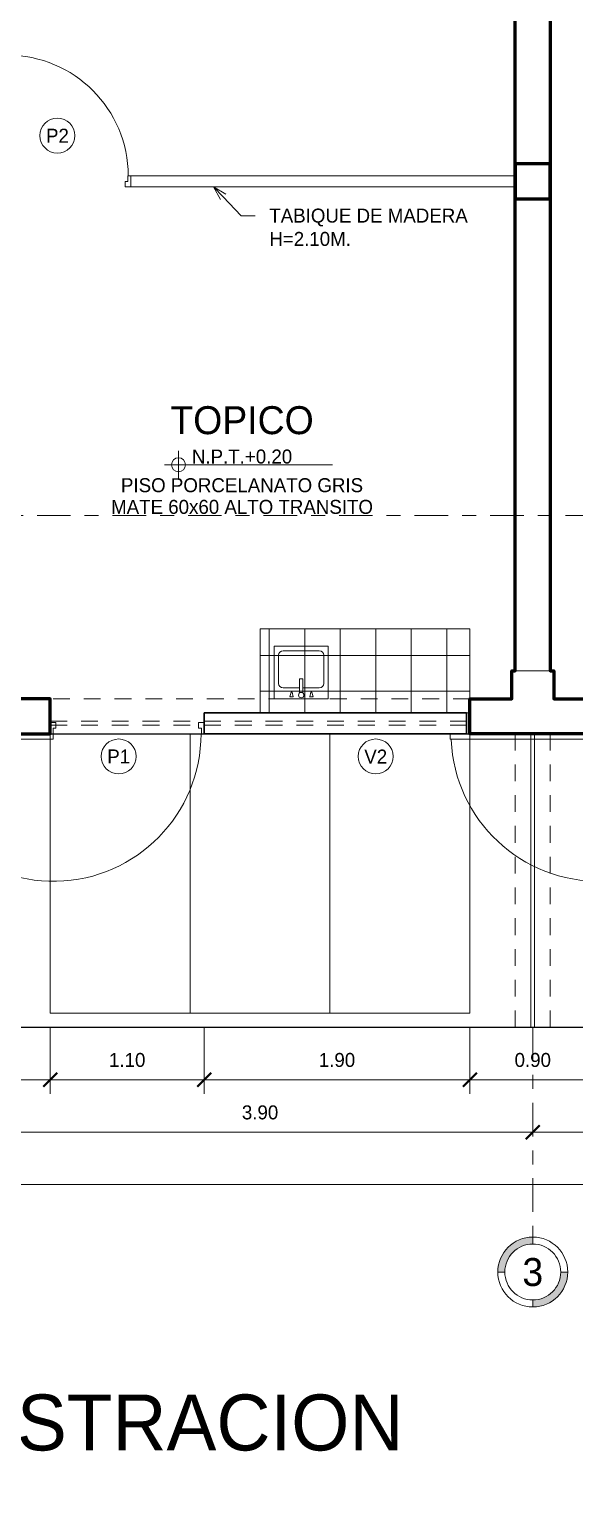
# Model space of a CAD drawing. Header units: millimetres. Extents: x 84 to 2740, y 103 to 1679.
# Drawn here: x 91.73 to 95.63, y 125.68 to 136.15 of the extents above; entities that cross this region are included whole.
import ezdxf
from ezdxf import colors
from ezdxf.entities.mleader import LeaderData, LeaderLine
from ezdxf.enums import TextEntityAlignment as Align
from ezdxf.math import Vec2, Vec3

# ---------------------------------------------------------------- set-up
doc = ezdxf.new("R2010")
doc.units = ezdxf.units.MM
doc.linetypes.add('ACAD_ISO02W100', pattern=[15, 12, -3])
doc.linetypes.add('ACAD_ISO04W100', pattern=[30, 24, -3, 0, -3])
for name, color, linetype, lineweight in [('A- APARATOS SANITARIOS', 180, 'Continuous', 5), ('A-BURBUJA DE VANOS', 32, 'Continuous', 5), ('A-CERAMICA', 142, 'Continuous', 5), ('A-COLUMNAS.', 52, 'Continuous', 5), ('A-COTAS EXTERIORES', 30, 'Continuous', 5), ('A-DIRECTRIZ', 134, 'Continuous', 5), ('A-EJES', 144, 'ACAD_ISO04W100', 5), ('A-LINEA DE CORTE', 102, 'ACAD_ISO04W100', 5), ('A-MUROS ALTOS', 164, 'Continuous', 60), ('A-MUROS BAJOS', 220, 'Continuous', 30), ('A-PROYECCION', 50, 'ACAD_ISO02W100', 5), ('A-PUERTAS', 36, 'Continuous', 5), ('A-TABIQUE DE MADERA', 11, 'Continuous', 9), ('A-TEXTO', 24, 'Continuous', 5), ('A-VEREDA', 86, 'Continuous', 5)]:
    doc.layers.add(name, color=color, linetype=linetype, lineweight=lineweight)
doc.styles.add('ROYER', font='')
doc.styles.get('ROYER').set_extended_font_data('Bahnschrift Light')
doc.dimstyles.new('ROYER_50_PLANTA', dxfattribs={"dimtxt": 0.1, "dimasz": 0.1, "dimexe": 0.1, "dimexo": 0, "dimgap": 0.09, "dimtad": 1, "dimzin": 0, "dimdsep": 46, "dimtxsty": 'ROYER', "dimblk": 'ARCHTICK', "dimcen": 0.09, "dimdle": 0.1, "dimclrd": 256, "dimclre": 256, "dimadec": 0, "dimazin": 0, "dimtfac": 1, "dimtix": 1, "dimtofl": 0, "dimtmove": 0, "dimatfit": 3, "dimfxl": 0.375, "dimfxlon": 1, "dimtolj": 1, "dimtzin": 0, "dimlwd": -1, "dimlwe": -1, "dimarcsym": 0})
pattern_1 = [(0, (0, 0), (0, 6.985), [5.08, -1.905]), (90, (0, 0), (-6.985, 4e-16), [5.08, -1.905])]

# ---------------------------------------------------------------- blocks, each defined once
blk = doc.blocks.new('*U9')
at = {"layer": 'A-PUERTAS'}
for points in [[(0, 0), (0, 0.86), (0.04, 0.86), (0.04, 0)], [(0.02, -0.04), (0.02, -0.08), (-0.02, -0.08), (-0.02, 0), (0, 0), (0, -0.04)], [(0.84, -0.04), (0.84, -0.08), (0.88, -0.08), (0.88, 0), (0.86, 0), (0.86, -0.04)]]:
    blk.add_lwpolyline(points, close=True, dxfattribs=at)
blk.add_arc((0, 0), 0.862, 0, 90, dxfattribs=at)
blk = doc.blocks.new('*U4')
at = {"layer": 'A-PUERTAS'}
for points in [[(0.02, 0), (-1.04, 0), (-1.04, 0.04), (0.02, 0.04)], [(0.04, -0.04), (0.04, -0.08), (0, -0.08), (0, 0), (0.02, 0), (0.02, -0.04)], [(1.06, -0.04), (1.06, -0.08), (1.1, -0.08), (1.1, 0), (1.08, 0), (1.08, -0.04)]]:
    blk.add_lwpolyline(points, close=True, dxfattribs=at)
blk.add_arc((0.022, 0), 1.056, 0.0261, 177.5854, dxfattribs=at)
blk = doc.blocks.new('*U5')
at = {"layer": 'A-PUERTAS'}
for points in [[(0.02, 0), (-1.04, 0), (-1.04, 0.04), (0.02, 0.04)], [(0.04, -0.04), (0.04, -0.08), (0, -0.08), (0, 0), (0.02, 0), (0.02, -0.04)], [(1.06, -0.04), (1.06, -0.08), (1.1, -0.08), (1.1, 0), (1.08, 0), (1.08, -0.04)]]:
    blk.add_lwpolyline(points, close=True, dxfattribs=at)
blk.add_arc((0.022, 0), 1.056, 0.0261, 177.5854, dxfattribs=at)
blk = doc.blocks.new('NIVEL EN PLANTA')
at = {"layer": 'A-TEXTO'}
h = blk.add_hatch(dxfattribs=at)
h.set_pattern_fill('ANGLE', color=256)
h.set_pattern_definition([(0, (-2586.02, -1659.2586), (0, 6.985), [5.08, -1.905]), (90, (-2586.02, -1659.2586), (-6.985, 4e-16), [5.08, -1.905])])
h.paths.add_polyline_path([(0, 0), (0, 0.05, 0.414214), (-0.05, 0)])
h.paths.add_polyline_path([(0.05, 0), (0, 0), (0, -0.05, 0.414214)])
for p, q in [((1.1, 0), (-0.1, 0)), ((0, 0.1), (0, -0.1))]:
    blk.add_line(p, q, dxfattribs=at)
blk.add_circle((0, 0), 0.05, dxfattribs=at)
blk = doc.blocks.new('NOMBRE DE AMBIENTES')
at = {"layer": 'A-TEXTO'}
blk.add_blockref('NIVEL EN PLANTA', (0, 0), dxfattribs=at)
at = {"layer": 'A-TEXTO', "style": 'ROYER'}
for tag, height, p in [('AMBIENTE', 0.2, (0.454, 0.319)), ('N.P.T', 0.1, (0.454, 0.059)), ('PISO1', 0.1, (0.454, -0.146)), ('PISO2', 0.1, (0.454, -0.301))]:
    blk.add_attdef(tag, text='', height=height, dxfattribs=at).set_placement(p, align=Align.MIDDLE)
blk = doc.blocks.new('*U22')
at = {"layer": 'A-EJES'}
h = blk.add_hatch(color=256, dxfattribs=at)
h.dxf.hatch_style = 1
h.paths.add_polyline_path([(0, -12.85), (0, -12.9, 0.414214), (0.25, -12.65), (0.2, -12.65, -0.414214)], flags=17)
h.paths.add_polyline_path([(-0.25, -12.65), (-0.2, -12.65, -0.414214), (0, -12.45), (0, -12.4, 0.414214)])
at = {"layer": 'A-EJES', "ltscale": 0.01}
blk.add_line((0, -10.9), (0, -12.4), dxfattribs=at)
at = {"layer": 'A-EJES'}
for p, q in [((0, -12.4), (0, -12.45)), ((-0.25, -12.65), (-0.2, -12.65)), ((0.2, -12.65), (0.25, -12.65)), ((0, -12.85), (0, -12.9))]:
    blk.add_line(p, q, dxfattribs=at)
for radius in [0.25, 0.2]:
    blk.add_circle((0, -12.65), radius, dxfattribs=at)
at = {"layer": 'A-EJES', "style": 'ROYER'}
for tag, p in [('EJE1', (0, 1.75)), ('EJE2', (0, -12.65))]:
    blk.add_attdef(tag, text='', height=0.2, dxfattribs=at).set_placement(p, align=Align.MIDDLE)
blk = doc.blocks.new('_ArchTick')
at = {"color": 0, "linetype": 'ByBlock', "const_width": 0.15}
blk.add_lwpolyline([(-0.5, -0.5), (0.5, 0.5)], dxfattribs=at)
blk = doc.blocks.new('*D66')
at = {"layer": 'A-COTAS EXTERIORES', "transparency": 16777216}
for p, q in [((91.429, 140.289), (91.429, 140.764)), ((95.329, 140.289), (95.329, 140.764)), ((91.329, 140.664), (95.429, 140.664))]:
    blk.add_line(p, q, dxfattribs=at)
at = {"layer": 'Defpoints', "color": 0, "transparency": 16777216}
for p in [(95.329, 140.664), (95.329, 139.914), (91.429, 131.114)]:
    blk.add_point(p, dxfattribs=at)
at = {"layer": 'A-COTAS EXTERIORES', "transparency": 16777216, "xscale": 0.1, "yscale": 0.1, "zscale": 0.1, "rotation": 180}
blk.add_blockref('_ArchTick', (91.429, 140.664), dxfattribs=at)
at = {"layer": 'A-COTAS EXTERIORES', "transparency": 16777216, "xscale": 0.1, "yscale": 0.1, "zscale": 0.1}
blk.add_blockref('_ArchTick', (95.329, 140.664), dxfattribs=at)
at = {"layer": 'A-COTAS EXTERIORES', "color": 0, "transparency": 16777216, "insert": (93.379, 140.805), "char_height": 0.1, "attachment_point": 5, "style": 'ROYER'}
blk.add_mtext('\\A1;3.90', dxfattribs=at)
blk = doc.blocks.new('*D81')
at = {"layer": 'A-COTAS EXTERIORES', "transparency": 16777216}
for p, q in [((92.979, 129.014), (92.979, 128.539)), ((94.879, 129.014), (94.879, 128.539)), ((92.879, 128.639), (94.979, 128.639))]:
    blk.add_line(p, q, dxfattribs=at)
at = {"layer": 'Defpoints', "color": 0, "transparency": 16777216}
for p in [(92.979, 131.114), (94.879, 131.114), (94.879, 128.639)]:
    blk.add_point(p, dxfattribs=at)
at = {"layer": 'A-COTAS EXTERIORES', "transparency": 16777216, "xscale": 0.1, "yscale": 0.1, "zscale": 0.1, "rotation": 180}
blk.add_blockref('_ArchTick', (92.979, 128.639), dxfattribs=at)
at = {"layer": 'A-COTAS EXTERIORES', "transparency": 16777216, "xscale": 0.1, "yscale": 0.1, "zscale": 0.1}
blk.add_blockref('_ArchTick', (94.879, 128.639), dxfattribs=at)
at = {"layer": 'A-COTAS EXTERIORES', "color": 0, "transparency": 16777216, "insert": (93.929, 128.78), "char_height": 0.1, "attachment_point": 5, "style": 'ROYER'}
blk.add_mtext('\\A1;1.90', dxfattribs=at)
blk = doc.blocks.new('*D82')
at = {"layer": 'A-COTAS EXTERIORES', "transparency": 16777216}
for p, q in [((94.879, 129.014), (94.879, 128.539)), ((95.779, 129.014), (95.779, 128.539)), ((94.779, 128.639), (95.879, 128.639))]:
    blk.add_line(p, q, dxfattribs=at)
at = {"layer": 'Defpoints', "color": 0, "transparency": 16777216}
for p in [(94.879, 131.114), (95.779, 131.114), (95.779, 128.639)]:
    blk.add_point(p, dxfattribs=at)
at = {"layer": 'A-COTAS EXTERIORES', "transparency": 16777216, "xscale": 0.1, "yscale": 0.1, "zscale": 0.1, "rotation": 180}
blk.add_blockref('_ArchTick', (94.879, 128.639), dxfattribs=at)
at = {"layer": 'A-COTAS EXTERIORES', "transparency": 16777216, "xscale": 0.1, "yscale": 0.1, "zscale": 0.1}
blk.add_blockref('_ArchTick', (95.779, 128.639), dxfattribs=at)
at = {"layer": 'A-COTAS EXTERIORES', "color": 0, "transparency": 16777216, "insert": (95.329, 128.78), "char_height": 0.1, "attachment_point": 5, "style": 'ROYER'}
blk.add_mtext('\\A1;0.90', dxfattribs=at)
blk = doc.blocks.new('*D93')
at = {"layer": 'A-COTAS EXTERIORES', "transparency": 16777216}
for p, q in [((91.429, 128.639), (91.429, 128.164)), ((95.329, 128.264), (95.329, 128.364)), ((91.329, 128.264), (95.429, 128.264))]:
    blk.add_line(p, q, dxfattribs=at)
at = {"layer": 'Defpoints', "color": 0, "transparency": 16777216}
for p in [(91.429, 129.014), (95.329, 128.264), (95.329, 128.264)]:
    blk.add_point(p, dxfattribs=at)
at = {"layer": 'A-COTAS EXTERIORES', "transparency": 16777216, "xscale": 0.1, "yscale": 0.1, "zscale": 0.1, "rotation": 180}
blk.add_blockref('_ArchTick', (91.429, 128.264), dxfattribs=at)
at = {"layer": 'A-COTAS EXTERIORES', "transparency": 16777216, "xscale": 0.1, "yscale": 0.1, "zscale": 0.1}
blk.add_blockref('_ArchTick', (95.329, 128.264), dxfattribs=at)
at = {"layer": 'A-COTAS EXTERIORES', "color": 0, "transparency": 16777216, "insert": (93.379, 128.405), "char_height": 0.1, "attachment_point": 5, "style": 'ROYER'}
blk.add_mtext('\\A1;3.90', dxfattribs=at)
blk = doc.blocks.new('*D94')
at = {"layer": 'A-COTAS EXTERIORES', "transparency": 16777216}
for p, q in [((95.329, 128.264), (95.329, 128.364)), ((99.229, 128.264), (99.229, 128.364)), ((95.229, 128.264), (99.329, 128.264))]:
    blk.add_line(p, q, dxfattribs=at)
at = {"layer": 'Defpoints', "color": 0, "transparency": 16777216}
for p in [(95.329, 128.264), (99.229, 128.264), (99.229, 128.264)]:
    blk.add_point(p, dxfattribs=at)
at = {"layer": 'A-COTAS EXTERIORES', "transparency": 16777216, "xscale": 0.1, "yscale": 0.1, "zscale": 0.1, "rotation": 180}
blk.add_blockref('_ArchTick', (95.329, 128.264), dxfattribs=at)
at = {"layer": 'A-COTAS EXTERIORES', "transparency": 16777216, "xscale": 0.1, "yscale": 0.1, "zscale": 0.1}
blk.add_blockref('_ArchTick', (99.229, 128.264), dxfattribs=at)
at = {"layer": 'A-COTAS EXTERIORES', "color": 0, "transparency": 16777216, "insert": (97.279, 128.405), "char_height": 0.1, "attachment_point": 5, "style": 'ROYER'}
blk.add_mtext('\\A1;3.90', dxfattribs=at)
blk = doc.blocks.new('*D103')
at = {"layer": 'A-COTAS EXTERIORES', "transparency": 16777216}
for p, q in [((86.804, 128.264), (86.804, 127.789)), ((111.654, 128.264), (111.654, 127.789)), ((86.704, 127.889), (111.754, 127.889))]:
    blk.add_line(p, q, dxfattribs=at)
at = {"layer": 'Defpoints', "color": 0, "transparency": 16777216}
for p in [(86.804, 129.014), (111.654, 129.014), (111.654, 127.889)]:
    blk.add_point(p, dxfattribs=at)
at = {"layer": 'A-COTAS EXTERIORES', "transparency": 16777216, "xscale": 0.1, "yscale": 0.1, "zscale": 0.1, "rotation": 180}
blk.add_blockref('_ArchTick', (86.804, 127.889), dxfattribs=at)
at = {"layer": 'A-COTAS EXTERIORES', "transparency": 16777216, "xscale": 0.1, "yscale": 0.1, "zscale": 0.1}
blk.add_blockref('_ArchTick', (111.654, 127.889), dxfattribs=at)
at = {"layer": 'A-COTAS EXTERIORES', "color": 0, "transparency": 16777216, "insert": (99.229, 128.03), "char_height": 0.1, "attachment_point": 5, "style": 'ROYER'}
blk.add_mtext('\\A1;24.85', dxfattribs=at)
blk = doc.blocks.new('*U29')
at = {"layer": 'A-LINEA DE CORTE', "ltscale": 0.01}
blk.add_lwpolyline([(-28.301, 0), (-0.5, 0)], dxfattribs=at)
at = {"layer": 'A-LINEA DE CORTE', "style": 'ROYER'}
for tag, p in [('CORTE1', (-28.551, 0.25)), ('CORTE2', (-0.25, 0.25))]:
    blk.add_attdef(tag, text='', height=0.15, dxfattribs=at).set_placement(p, align=Align.MIDDLE)
blk = doc.blocks.new('BURBUJA DE VANO')
at = {"layer": 'A-BURBUJA DE VANOS'}
blk.add_circle((0, 0), 0.125, dxfattribs=at)
at = {"layer": 'A-BURBUJA DE VANOS', "style": 'ROYER'}
blk.add_attdef('VANO', text='', height=0.1, dxfattribs=at).set_placement((0, 0), align=Align.MIDDLE)
blk = doc.blocks.new('NOMBRE DE PLANO')
at = {"layer": 'A-BURBUJA DE VANOS', "style": 'ROYER'}
for tag, p, height in [('NOMBRE', (0, 0), 0.4), ('ESCALA', (0, -0.306), 0.2)]:
    blk.add_attdef(tag, p, '', height=height, dxfattribs=at)
blk = doc.blocks.new('_Open30')
at = {"color": 0, "linetype": 'ByBlock', "lineweight": -2}
for p, q in [((-1, 0.27), (0, 0)), ((0, 0), (-1, -0.27)), ((0, 0), (-1, 0))]:
    blk.add_line(p, q, dxfattribs=at)
blk = doc.blocks.new('*D48')
at = {"layer": 'A-COTAS EXTERIORES', "transparency": 16777216}
for p, q in [((90.979, 129.014), (90.979, 128.539)), ((91.879, 129.014), (91.879, 128.539)), ((90.879, 128.639), (91.979, 128.639))]:
    blk.add_line(p, q, dxfattribs=at)
at = {"layer": 'Defpoints', "color": 0, "transparency": 16777216}
for p in [(91.879, 131.114), (90.979, 129.014), (91.879, 128.639)]:
    blk.add_point(p, dxfattribs=at)
at = {"layer": 'A-COTAS EXTERIORES', "transparency": 16777216, "xscale": 0.1, "yscale": 0.1, "zscale": 0.1, "rotation": 180}
blk.add_blockref('_ArchTick', (90.979, 128.639), dxfattribs=at)
at = {"layer": 'A-COTAS EXTERIORES', "transparency": 16777216, "xscale": 0.1, "yscale": 0.1, "zscale": 0.1}
blk.add_blockref('_ArchTick', (91.879, 128.639), dxfattribs=at)
at = {"layer": 'A-COTAS EXTERIORES', "color": 0, "transparency": 16777216, "insert": (91.429, 128.78), "char_height": 0.1, "attachment_point": 5, "style": 'ROYER'}
blk.add_mtext('\\A1;0.90', dxfattribs=at)
blk = doc.blocks.new('*D114')
at = {"layer": 'A-COTAS EXTERIORES', "transparency": 16777216}
for p, q in [((91.879, 129.014), (91.879, 128.539)), ((92.979, 129.014), (92.979, 128.539)), ((91.779, 128.639), (93.079, 128.639))]:
    blk.add_line(p, q, dxfattribs=at)
at = {"layer": 'Defpoints', "color": 0, "transparency": 16777216}
for p in [(91.879, 131.114), (92.979, 131.114), (92.979, 128.639)]:
    blk.add_point(p, dxfattribs=at)
at = {"layer": 'A-COTAS EXTERIORES', "transparency": 16777216, "xscale": 0.1, "yscale": 0.1, "zscale": 0.1, "rotation": 180}
blk.add_blockref('_ArchTick', (91.879, 128.639), dxfattribs=at)
at = {"layer": 'A-COTAS EXTERIORES', "transparency": 16777216, "xscale": 0.1, "yscale": 0.1, "zscale": 0.1}
blk.add_blockref('_ArchTick', (92.979, 128.639), dxfattribs=at)
at = {"layer": 'A-COTAS EXTERIORES', "color": 0, "transparency": 16777216, "insert": (92.429, 128.78), "char_height": 0.1, "attachment_point": 5, "style": 'ROYER'}
blk.add_mtext('\\A1;1.10', dxfattribs=at)
blk = doc.blocks.new('LAVAD1PZA')
at = {"true_color": 0xfbfefc}
h = blk.add_hatch(dxfattribs=at)
h.set_pattern_fill('ANGLE')
h.set_pattern_definition(pattern_1)
h.paths.add_polyline_path([(-0.798, 0.679), (-0.198, 0.679), (-0.198, 0.099), (-0.798, 0.099)])
at = {"true_color": 0xffffff}
h = blk.add_hatch(dxfattribs=at)
h.set_pattern_fill('ANGLE')
h.set_pattern_definition(pattern_1)
h.paths.add_polyline_path([(-0.798, 0.679), (-0.198, 0.679), (-0.198, 0.099), (-0.798, 0.099)])
for p, q in [((-0.748, 0.269), (-0.748, 0.579)), ((-0.698, 0.629), (-0.298, 0.629)), ((-0.248, 0.579), (-0.248, 0.269)), ((-0.518, 0.219), (-0.698, 0.219)), ((-0.629, 0.12), (-0.614, 0.171)), ((-0.614, 0.171), (-0.606, 0.171)), ((-0.592, 0.119), (-0.606, 0.171)), ((-0.478, 0.319), (-0.518, 0.319)), ((-0.518, 0.319), (-0.518, 0.161)), ((-0.478, 0.161), (-0.478, 0.319)), ((-0.298, 0.219), (-0.478, 0.219)), ((-0.411, 0.119), (-0.397, 0.171)), ((-0.389, 0.171), (-0.397, 0.171)), ((-0.374, 0.12), (-0.389, 0.171)), ((-0.629, 0.12), (-0.591, 0.12)), ((-0.374, 0.12), (-0.411, 0.12))]:
    blk.add_line(p, q)
blk.add_lwpolyline([(-0.798, 0.679), (-0.198, 0.679), (-0.198, 0.099), (-0.798, 0.099)], close=True)
blk.add_circle((-0.498, 0.139), 0.03)
for centre, start, end in [((-0.698, 0.579), 90, 180), ((-0.298, 0.579), 0, 90), ((-0.698, 0.269), 180, 270), ((-0.298, 0.269), 270, 0)]:
    blk.add_arc(centre, 0.05, start, end)

msp = doc.modelspace()

# ---------------------------------------------------------------- hatches: boundary and pattern name
at = {"layer": 'A-CERAMICA'}
h = msp.add_hatch(dxfattribs=at)
h.set_pattern_fill('NET', color=256, scale=0.08)
h.set_pattern_definition([(0, (-2483.89364, -1538.88589), (0, 0.254), []), (90, (-2483.89364, -1538.88589), (-0.254, 2e-17), [])])
h.paths.add_polyline_path([(93.379, 131.264), (94.879, 131.264), (94.879, 131.864), (93.379, 131.864)])

# ---------------------------------------------------------------- linework, layer by layer
for points in [[(86.804, 129.014), (111.654, 129.014), (111.654, 139.914), (86.804, 139.914)], [(87.404, 131.114), (111.054, 131.114), (111.054, 139.014), (87.404, 139.014)]]:
    msp.add_lwpolyline(points, close=True)
msp.add_lwpolyline([(93.379, 131.264), (94.879, 131.264), (94.879, 131.864), (93.379, 131.864)], close=True, dxfattribs=at)
at = {"layer": 'A-COLUMNAS.'}
for points in [[(90.979, 131.114), (91.879, 131.114), (91.879, 131.364), (91.579, 131.364), (91.579, 131.564), (91.279, 131.564), (91.279, 131.364), (90.979, 131.364)], [(94.879, 131.114), (95.779, 131.114), (95.779, 131.364), (95.479, 131.364), (95.479, 131.564), (95.179, 131.564), (95.179, 131.364), (94.879, 131.364)]]:
    msp.add_lwpolyline(points, close=True, dxfattribs=at)
at = {"layer": 'A-MUROS ALTOS'}
for points in [[(90.979, 139.014), (90.979, 138.764), (91.279, 138.764), (91.279, 138.564), (91.304, 138.564), (91.304, 131.564), (91.279, 131.564), (91.279, 131.364), (90.979, 131.364), (90.979, 131.114), (91.879, 131.114), (91.879, 131.364), (91.579, 131.364), (91.579, 131.564), (91.554, 131.564), (91.554, 138.564), (91.579, 138.564), (91.579, 138.764), (91.879, 138.764), (91.879, 139.014), (90.979, 139.014)], [(95.779, 139.014), (95.779, 138.764), (95.479, 138.764), (95.479, 138.564), (95.454, 138.564), (95.454, 131.564), (95.479, 131.564), (95.479, 131.364), (95.779, 131.364), (95.779, 131.114), (94.879, 131.114), (94.879, 131.364), (95.179, 131.364), (95.179, 131.564), (95.204, 131.564), (95.204, 138.564), (95.179, 138.564), (95.179, 138.764), (94.879, 138.764), (94.879, 139.014), (95.779, 139.014)]]:
    msp.add_lwpolyline(points, dxfattribs=at)
msp.add_lwpolyline([(95.204, 134.939), (95.454, 134.939), (95.454, 135.189), (95.204, 135.189)], close=True, dxfattribs=at)
at = {"layer": 'A-MUROS BAJOS'}
msp.add_lwpolyline([(92.979, 131.264), (94.854, 131.264), (94.854, 131.114), (92.979, 131.114)], close=True, dxfattribs=at)
at = {"layer": 'A-PROYECCION', "linetype": 'ACAD_ISO02W100', "ltscale": 0.01}
for p, q in [((94.879, 131.364), (91.879, 131.364)), ((91.879, 131.204), (94.879, 131.204)), ((91.879, 131.174), (94.879, 131.174))]:
    msp.add_line(p, q, dxfattribs=at)
at = {"layer": 'A-PROYECCION', "ltscale": 0.01}
for p, q in [((95.204, 131.114), (95.204, 129.014)), ((95.454, 129.014), (95.454, 131.114))]:
    msp.add_line(p, q, dxfattribs=at)
at = {"layer": 'A-TABIQUE DE MADERA'}
for p, q in [((95.199, 135.104), (92.454, 135.104)), ((92.454, 135.104), (92.454, 135.024)), ((95.204, 135.104), (95.199, 135.104)), ((92.454, 135.024), (95.204, 135.024))]:
    msp.add_line(p, q, dxfattribs=at)
at = {"layer": 'A-VEREDA'}
for p, q in [((95.316, 131.114), (95.316, 129.014)), ((95.341, 131.114), (95.341, 129.014))]:
    msp.add_line(p, q, dxfattribs=at)
for points in [[(94.879, 129.114), (91.879, 129.114), (91.879, 131.114), (94.879, 131.114)], [(92.879, 131.114), (93.879, 131.114), (93.879, 129.114), (92.879, 129.114)]]:
    msp.add_lwpolyline(points, close=True, dxfattribs=at)

# ---------------------------------------------------------------- block references
at = {"layer": 'A- APARATOS SANITARIOS', "xscale": -0.6465517241379166, "yscale": 0.6465517241379166, "zscale": 0.6465517241379166}
msp.add_blockref('LAVAD1PZA', (93.351, 131.3), dxfattribs=at)
at = {"layer": 'A-BURBUJA DE VANOS'}
ref = msp.add_blockref('BURBUJA DE VANO', (91.93, 135.391), dxfattribs=dict(at, xscale=-1))
ref.add_attrib('VANO', 'P2', dxfattribs={"height": 0.1, "style": 'ROYER'}).set_placement((91.93, 135.391), align=Align.MIDDLE)
ref = msp.add_blockref('BURBUJA DE VANO', (92.368, 130.951), dxfattribs=dict(at, xscale=-1))
ref.add_attrib('VANO', 'P1', dxfattribs={"height": 0.1, "style": 'ROYER'}).set_placement((92.368, 130.951), align=Align.MIDDLE)
ref = msp.add_blockref('BURBUJA DE VANO', (94.206, 130.951), dxfattribs=dict(at, xscale=-1))
ref.add_attrib('VANO', 'V2', dxfattribs={"height": 0.1, "style": 'ROYER'}).set_placement((94.206, 130.951), align=Align.MIDDLE)
msp.add_blockref('NOMBRE DE PLANO', (86.647, 125.988), dxfattribs=at).add_auto_attribs({'NOMBRE': 'PLANTA DE ADMINISTRACION', 'ESCALA': 'ESC:  1:50'})
at = {"layer": 'A-EJES'}
ref = msp.add_blockref('*U22', (95.329, 139.914), dxfattribs=at)
ref.add_attrib('EJE2', '3', dxfattribs={"height": 0.2, "style": 'ROYER'}).set_placement((95.329, 127.264), align=Align.MIDDLE)
at = {"layer": 'A-LINEA DE CORTE'}
msp.add_blockref('*U29', (113.605, 132.674), dxfattribs=at)
at = {"layer": 'A-PUERTAS'}
msp.add_blockref('*U9', (91.574, 135.104), dxfattribs=at)
at = {"layer": 'A-PUERTAS', "xscale": -1, "rotation": 180}
for name, p in [('*U4', (91.879, 131.114)), ('*U5', (95.779, 131.114))]:
    msp.add_blockref(name, p, dxfattribs=at)
at = {"layer": 'A-TEXTO'}
msp.add_blockref('NOMBRE DE AMBIENTES', (92.796, 133.037), dxfattribs=at).add_auto_attribs({'AMBIENTE': 'TOPICO', 'N.P.T': 'N.P.T.+0.20', 'PISO1': 'PISO PORCELANATO GRIS', 'PISO2': 'MATE 60x60 ALTO TRANSITO'})

# ---------------------------------------------------------------- dimensions: what is measured, and where the dimension line sits
at = {"layer": 'A-COTAS EXTERIORES'}
for base, p1, p2, picture, middle in [((95.329, 140.664), (91.429, 131.114), (95.329, 139.914), '*D66', (93.379, 140.805)), ((94.879, 128.639), (92.979, 131.114), (94.879, 131.114), '*D81', (93.929, 128.78)), ((95.779, 128.639), (94.879, 131.114), (95.779, 131.114), '*D82', (95.329, 128.78)), ((95.329, 128.264), (91.429, 129.014), (95.329, 128.264), '*D93', (93.379, 128.405)), ((99.229, 128.264), (95.329, 128.264), (99.229, 128.264), '*D94', (97.279, 128.405))]:
    dim = msp.add_linear_dim(base=base, p1=p1, p2=p2, dimstyle='ROYER_50_PLANTA', override={"dimtmove": 1}, dxfattribs=at)
    dim.commit()
    dim.dimension.update_dxf_attribs({"geometry": picture, "text_midpoint": middle})
for base, p1, p2, picture, middle in [((91.879, 128.639), (90.979, 129.014), (91.879, 131.114), '*D48', (91.429, 128.78)), ((92.979, 128.639), (91.879, 131.114), (92.979, 131.114), '*D114', (92.429, 128.78)), ((111.654, 127.889), (86.804, 129.014), (111.654, 129.014), '*D103', (99.229, 128.03))]:
    dim = msp.add_linear_dim(base=base, p1=p1, p2=p2, dimstyle='ROYER_50_PLANTA', dxfattribs=at)
    dim.commit()
    dim.dimension.update_dxf_attribs({"geometry": picture, "text_midpoint": middle})

# ---------------------------------------------------------------- leaders
at = {"layer": 'A-DIRECTRIZ'}
ml = msp.add_multileader_mtext('Standard', dxfattribs=at)
ml.set_content('TABIQUE DE MADERA\\PH=2.10M.', color=256, style='ROYER')
ml.set_leader_properties(color=256, linetype='ByLayer', lineweight=-1)
ml.set_arrow_properties(name='OPEN30')
ml.build(insert=Vec2(0, 0))
ml.multileader.update_dxf_attribs({"dogleg_length": 0.1, "arrow_head_size": 0.1})
ctx = ml.context
ctx.base_point, ctx.char_height, ctx.arrow_head_size, ctx.landing_gap_size, ctx.plane_origin = Vec3(93.345, 134.818), 0.1, 0.1, 0.1, Vec3(93.045, 135.024)
notes = []
notes.append((ctx, [(0, (1, 1, 0), (93.245, 134.818), (1, 0), 0.1, [(0, [(93.045, 135.024)], 0, [])])]))
ctx.mtext.insert, ctx.mtext.flow_direction = Vec3(93.445, 134.869), 5
for ctx, leaders in notes:
    for number, flags, end, landing, length, lines in leaders:
        leader = LeaderData()
        leader.index, (leader.has_last_leader_line, leader.has_dogleg_vector, leader.attachment_direction) = number, flags
        leader.last_leader_point, leader.dogleg_vector, leader.dogleg_length = Vec3(end), Vec3(landing), length
        for number, points, colour, breaks in lines:
            line = LeaderLine()
            line.index, line.vertices, line.color, line.breaks = number, Vec3.list(points), colors.encode_raw_color(colour), breaks
            leader.lines.append(line)
        ctx.leaders.append(leader)

doc.saveas('drawing.dxf')
